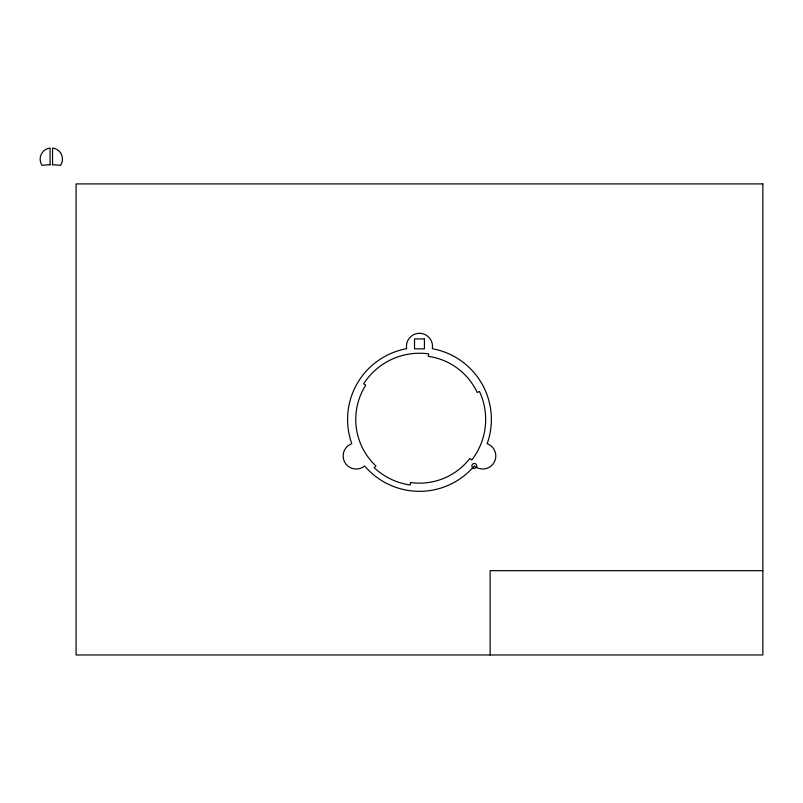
<?xml version="1.0" encoding="UTF-8"?>
<svg xmlns="http://www.w3.org/2000/svg" width="803" height="803" viewBox="0 0 803 803"><rect width="100%" height="100%" fill="white"/><g stroke="black" fill="none" stroke-linecap="round" stroke-linejoin="round"><path stroke-width="1.2" d="M762.85 570.672L490.131 570.672L490.131 654.967M410.604 482.533L410.263 484.992A66.197 66.197 0 0 1 374.188 467.717L375.884 465.911A63.718 63.718 0 0 1 365.736 385.199L363.649 383.864A66.197 66.197 0 0 1 428.692 353.892L428.34 356.341A63.718 63.718 0 0 1 477.213 392.496L479.461 391.442A66.197 66.197 0 0 1 471.813 459.968L469.855 458.453A63.718 63.718 0 0 1 410.604 482.533M762.85 183.907L76.094 183.907L76.094 654.967L762.85 654.967L762.85 183.907M424.436 338.926L414.519 338.926L414.519 348.843L424.436 348.843L424.436 338.926M52.546 164.766L52.546 148.033A11.152 11.152 0 0 1 60.536 165.388A67.432 67.432 0 0 0 52.546 164.766M50.067 164.766L50.067 148.033A11.152 11.152 0 0 0 42.077 165.388A67.432 67.432 0 0 1 50.067 164.766M419.477 333.315A13.049 13.049 0 0 0 406.639 348.693A71.899 71.899 0 0 0 351.794 443.688A13.049 13.049 0 0 0 344.889 462.498A13.049 13.049 0 0 0 364.632 465.931A71.899 71.899 0 0 0 474.322 465.931A13.049 13.049 0 0 0 494.056 462.498A13.049 13.049 0 0 0 487.16 443.688A71.899 71.899 0 0 0 432.315 348.693A13.049 13.049 0 0 0 419.477 333.315M472.937 467.988A2.479 2.479 0 0 0 476.791 466.101A2.479 2.479 0 0 0 473.228 463.702A2.479 2.479 0 0 0 472.937 467.988"/></g></svg>
